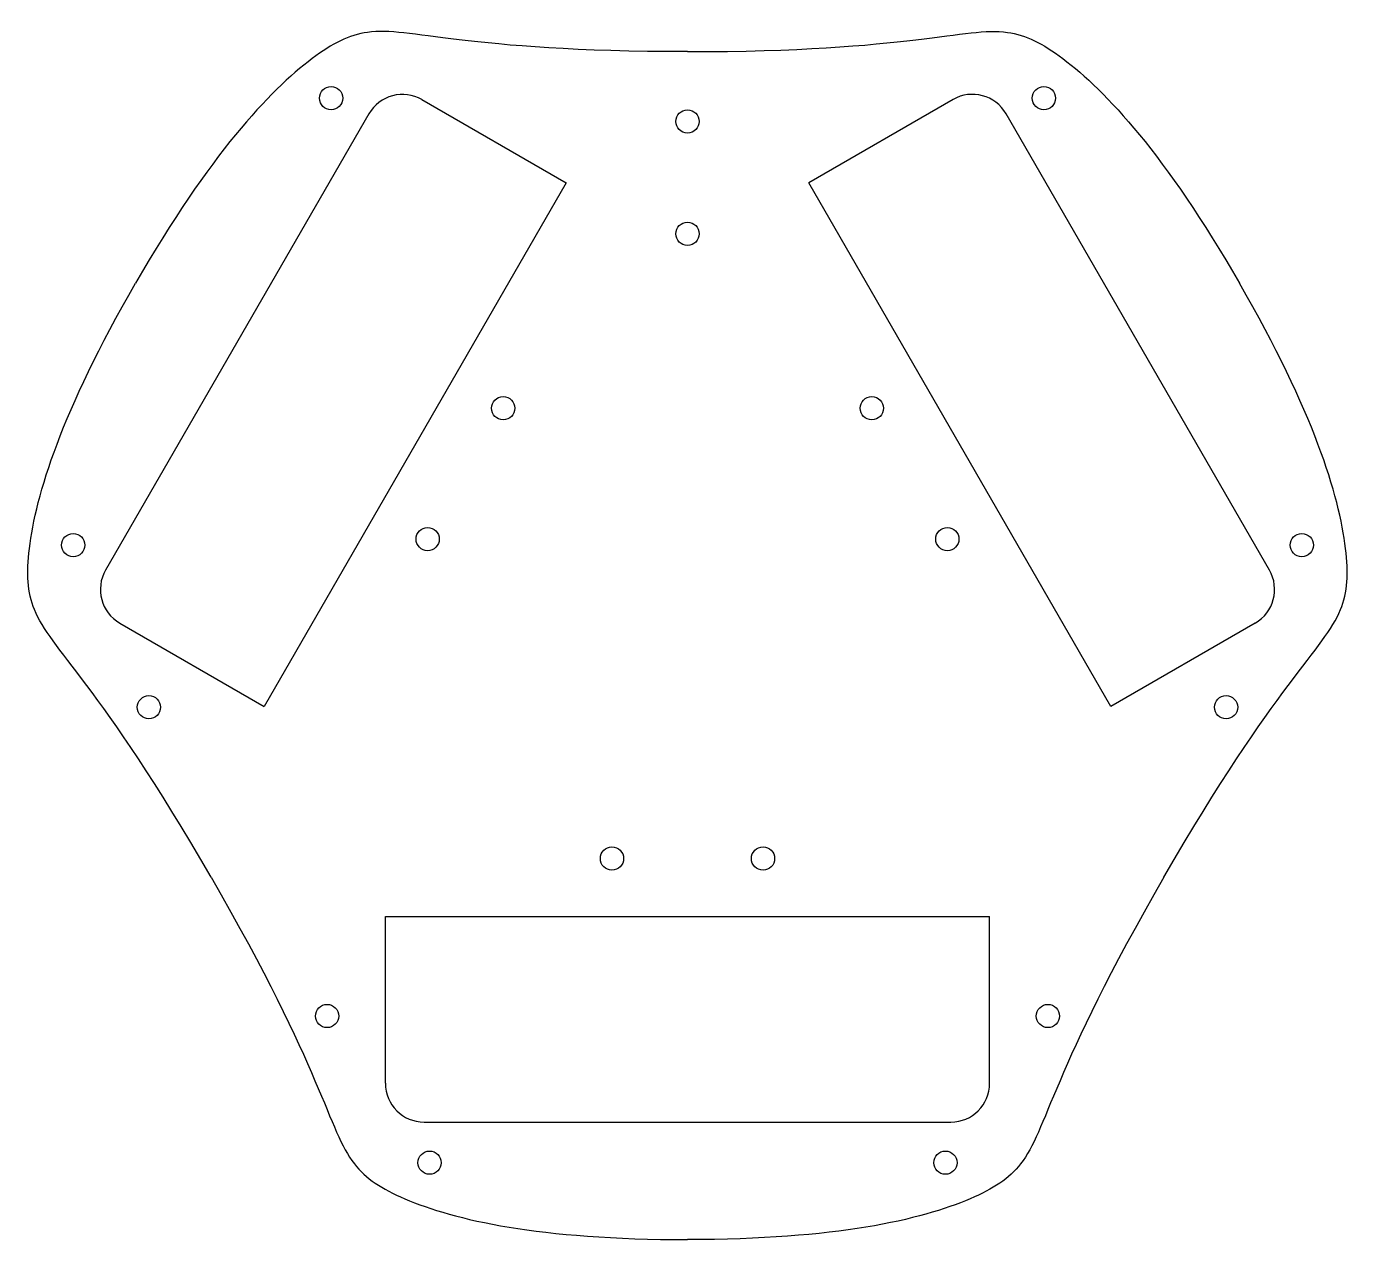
# Model space of a CAD drawing. Extents: x -85 to 85, y -82 to 74.
import ezdxf

# ---------------------------------------------------------------- set-up
doc = ezdxf.new("R2010")
doc.units = 0
doc.header["$MEASUREMENT"] = 0
doc.layers.add('VISIBLE', color=7, linetype='CONTINUOUS')

msp = doc.modelspace()

# ---------------------------------------------------------------- linework, layer by layer
at = {"layer": 'VISIBLE'}
for p, q in [((-34.28, 64.82), (-15.66, 54.07)), ((34.28, 64.82), (15.66, 54.07)), ((-41.11, 62.99), (-75.11, 4.11)), ((75.11, 4.11), (41.11, 62.99)), ((-15.66, 54.07), (-54.66, -13.47)), ((54.66, -13.47), (15.66, 54.07)), ((-73.28, -2.72), (-54.66, -13.47)), ((73.28, -2.72), (54.66, -13.47)), ((-39, -62.1), (-39, -40.6)), ((-39, -40.6), (39, -40.6)), ((39, -62.1), (39, -40.6)), ((-34, -67.1), (34, -67.1))]:
    msp.add_line(p, q, dxfattribs=at)
for centre in [(-46, 65), (46, 65), (0, 62), (0, 47.5), (-23.79, 24.99), (23.79, 24.99), (-79.29, 7.34), (-33.54, 8.11), (33.54, 8.11), (79.29, 7.34), (-69.52, -13.58), (69.52, -13.58), (-9.75, -33.1), (9.75, -33.1), (-46.52, -53.42), (46.52, -53.42), (-33.29, -72.34), (33.29, -72.34)]:
    msp.add_circle(centre, 1.5, dxfattribs=at)
for centre, start, end in [((-36.78, 60.49), 60, 150), ((36.78, 60.49), 30, 120), ((-70.78, 1.61), 150, 240), ((70.78, 1.61), 300, 30), ((-34, -62.1), 180, 270), ((34, -62.1), 270, 0)]:
    msp.add_arc(centre, 5, start, end, dxfattribs=at)
for points in [[(0, 71), (-29, 71), (-38.76, 75.67), (-50.5, 69.68), (-61.64, 57.76), (-71.24, 41.13)], [(0, 71), (29, 71), (38.76, 75.67), (50.5, 69.68), (61.64, 57.76), (71.24, 41.13)], [(-61.49, -35.5), (-75.99, -10.39), (-84.91, -4.27), (-85.6, 8.89), (-80.84, 24.5), (-71.24, 41.13)], [(61.49, -35.5), (75.99, -10.39), (84.91, -4.27), (85.6, 8.89), (80.84, 24.5), (71.24, 41.13)], [(-61.49, -35.5), (-46.99, -60.61), (-46.15, -71.4), (-35.09, -78.57), (-19.2, -82.26), (0, -82.26)], [(61.49, -35.5), (46.99, -60.61), (46.15, -71.4), (35.09, -78.57), (19.2, -82.26), (0, -82.26)]]:
    msp.add_open_spline(points, degree=3, knots=[0, 0, 0, 0, 0.419918, 0.603502, 1, 1, 1, 1], dxfattribs=at)

doc.saveas('drawing.dxf')
